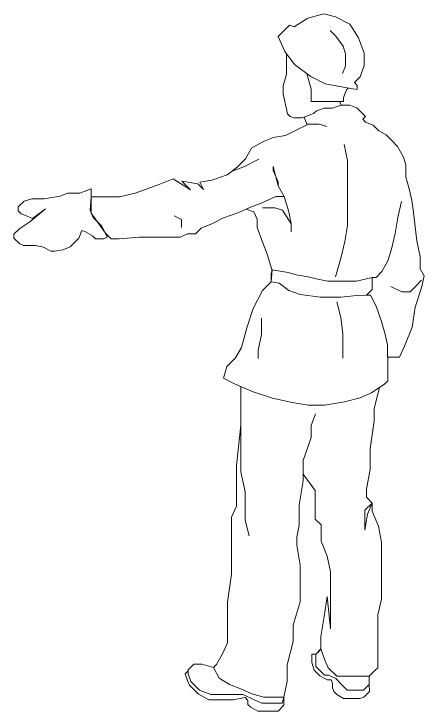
# Model space of a CAD drawing. Header units: millimetres. Extents: x -4334 to 3170, y -6252 to 3630.
# Drawn here: x -3557 to -2575, y -3833 to -2164 of the extents above; entities that cross this region are included whole.
import ezdxf

# ---------------------------------------------------------------- set-up
doc = ezdxf.new("R2010")
doc.units = ezdxf.units.MM
doc.linetypes.add('K5LT_THIN', pattern=[0])
doc.layers.get('0').update_dxf_attribs({"color": 250})

# ---------------------------------------------------------------- blocks, each defined once
blk = doc.blocks.new('U11')
at = {"color": 7, "linetype": 'K5LT_THIN', "lineweight": 18}
for p, q in [((4420.6, 2233.2), (4458.2, 2243.1)), ((4458.2, 2243.1), (4486.6, 2236.3)), ((4486.6, 2236.3), (4521.1, 2218.5)), ((4387.7, 2212.5), (4420.6, 2233.2)), ((4363, 2202.7), (4376.7, 2216.4)), ((4376.7, 2216.4), (4387.7, 2212.5)), ((4473.7, 2203.3), (4487.4, 2189.6)), ((4521.1, 2218.5), (4541.7, 2185.5)), ((4349.3, 2188.9), (4363, 2202.7)), ((4365.1, 2153.4), (4349.3, 2188.9)), ((4487.4, 2189.6), (4504.5, 2166)), ((4541.7, 2185.5), (4555.2, 2149)), ((4388.2, 2122.2), (4365.1, 2153.4)), ((4504.5, 2166), (4510.6, 2147.5)), ((4369.2, 2147.8), (4369.2, 2099.2)), ((4510.6, 2147.5), (4510.6, 2128.1)), ((4555.2, 2149), (4555.2, 2119.8)), ((4427.2, 2093.1), (4388.2, 2122.2)), ((4510.6, 2128.1), (4510.6, 2118.3)), ((4555.2, 2119.8), (4545.4, 2092.4)), ((4510.6, 2118.3), (4503.1, 2100.4)), ((4369.2, 2099.2), (4360.9, 2071.2)), ((4417.7, 2100.2), (4428, 2062.7)), ((4462, 2075.9), (4427.2, 2093.1)), ((4545.4, 2092.4), (4531.6, 2078.6)), ((4360.9, 2071.2), (4360.9, 2051.8)), ((4509.7, 2066.6), (4462, 2075.9)), ((4531.6, 2078.6), (4538.5, 2071.7)), ((4538.5, 2071.7), (4538.5, 2062)), ((4428, 2062.7), (4428, 2053)), ((4428, 2053), (4428, 2033.6)), ((4505.8, 2043.3), (4512.5, 2061.5)), ((4538.5, 2062), (4509.7, 2066.6)), ((4512.5, 2061.5), (4516.5, 2065.5)), ((4360.9, 2051.8), (4371.2, 2004.3)), ((4505.8, 2033.6), (4505.8, 2043.3)), ((4428, 2033.6), (4447.5, 2033.6)), ((4447.5, 2033.6), (4466.9, 2033.6)), ((4466.9, 2033.6), (4476.6, 2033.6)), ((4476.6, 2033.6), (4496.1, 2033.6)), ((4478.5, 2017.6), (4500.1, 2024.7)), ((4496.1, 2033.6), (4505.8, 2033.6)), ((4496.1, 2033.6), (4500.1, 2024.7)), ((4500.1, 2024.7), (4519.6, 2024.7)), ((4519.6, 2024.7), (4537.9, 2018.3)), ((4371.2, 2004.3), (4378, 1997.4)), ((4406.6, 1994), (4433.7, 2004.5)), ((4433.7, 2004.5), (4440.6, 2011.4)), ((4440.6, 2011.4), (4459.1, 2017.6)), ((4459.1, 2017.6), (4478.5, 2017.6)), ((4537.9, 2018.3), (4544.8, 2011.5)), ((4544.8, 2011.5), (4558.6, 1997.7)), ((4378, 1997.4), (4387.1, 1994)), ((4387.1, 1994), (4406.6, 1994)), ((4411.6, 1995.9), (4418.6, 1977.8)), ((4558.6, 1997.7), (4551.7, 1990.9)), ((4551.7, 1990.9), (4558.6, 1984)), ((4418.6, 1977.8), (4392.6, 1964.7)), ((4418.1, 1979.3), (4447.2, 1979.3)), ((4447.2, 1979.3), (4465.9, 1973.9)), ((4558.6, 1984), (4576.6, 1976.7)), ((4576.6, 1976.7), (4590.3, 1962.9)), ((4392.6, 1964.7), (4366.4, 1951.9)), ((4590.3, 1962.9), (4607.4, 1953.6)), ((4607.4, 1953.6), (4621.1, 1939.9)), ((4310.7, 1935.8), (4285.3, 1921.6)), ((4337.6, 1947), (4310.7, 1935.8)), ((4366.4, 1951.9), (4337.6, 1947)), ((4621.1, 1939.9), (4634.9, 1926.1)), ((4285.3, 1921.6), (4270.9, 1896.2)), ((4507.4, 1930.6), (4514.9, 1892.5)), ((4634.9, 1926.1), (4649, 1900.6)), ((4270.9, 1896.2), (4250.3, 1875.6)), ((4303.3, 1895.5), (4268.9, 1877.5)), ((4514.9, 1892.5), (4514.9, 1843.9)), ((4649, 1900.6), (4655.2, 1882.2)), ((4250.3, 1875.6), (4226.8, 1858.3)), ((4268.9, 1877.5), (4237.6, 1866.2)), ((4337, 1868), (4337, 1877.7)), ((4337, 1877.7), (4349, 1831.7)), ((4655.2, 1882.2), (4655.2, 1853)), ((4226.8, 1858.3), (4190.2, 1845.3)), ((4349, 1841.4), (4337, 1868)), ((4655.2, 1853), (4662.6, 1824.8)), ((4098.1, 1848.1), (4062.1, 1833.6)), ((4138.9, 1821.8), (4098.1, 1848.1)), ((4156.8, 1836.7), (4118.3, 1842.4)), ((4118.3, 1842.4), (4138.9, 1821.8)), ((4170.5, 1823), (4156.8, 1836.7)), ((4190.2, 1845.3), (4161.5, 1840.2)), ((4161.5, 1840.2), (4170.5, 1823)), ((4349, 1831.7), (4349, 1841.4)), ((4514.9, 1843.9), (4514.9, 1805)), ((3901.2, 1824.7), (3874, 1814.3)), ((3901.2, 1805.3), (3901.2, 1824.7)), ((4062.1, 1833.6), (4007.2, 1813.9)), ((4363.4, 1806.3), (4349, 1831.7)), ((4349, 1831.7), (4363.4, 1806.3)), ((4662.6, 1824.8), (4668.9, 1796.4)), ((3826.9, 1806.8), (3788.6, 1800.2)), ((3844.8, 1814.3), (3826.9, 1806.8)), ((3874, 1814.3), (3844.8, 1814.3)), ((3899, 1773.4), (3901.2, 1805.3)), ((3930.4, 1805.3), (3901.2, 1805.3)), ((3901.2, 1805.3), (3901.2, 1766.4)), ((3969.3, 1805.3), (3930.4, 1805.3)), ((4007.2, 1813.9), (3969.3, 1805.3)), ((4308.7, 1790.1), (4344, 1806.3)), ((4344, 1806.3), (4363.4, 1806.3)), ((4363.4, 1806.3), (4369.2, 1787.8)), ((4514.9, 1805), (4514.9, 1766.1)), ((3740.7, 1794.9), (3727, 1781.1)), ((3759.4, 1800.2), (3740.7, 1794.9)), ((3788.6, 1800.2), (3759.4, 1800.2)), ((4281.5, 1779.5), (4308.7, 1790.1)), ((4369.2, 1787.8), (4374.4, 1769)), ((4635.9, 1755.8), (4644.3, 1793.7)), ((4668.9, 1796.4), (4673.6, 1767.6)), ((3727, 1781.1), (3727, 1771.4)), ((3727, 1771.4), (3733.9, 1764.5)), ((3792.2, 1776.6), (3754.8, 1745.7)), ((3760.9, 1753.6), (3792.2, 1776.6)), ((3906.6, 1755.5), (3899, 1773.4)), ((4254.9, 1767.7), (4281.5, 1779.5)), ((4272.9, 1775.7), (4291.2, 1769.1)), ((4291.2, 1769.1), (4299.3, 1751.5)), ((4341, 1778.6), (4311.8, 1778.6)), ((4359.7, 1773.4), (4341, 1778.6)), ((4380.4, 1740.5), (4359.7, 1773.4)), ((4374.4, 1769), (4380.4, 1740.5)), ((3733.9, 1764.5), (3742.9, 1761)), ((3742.9, 1761), (3760.9, 1753.6)), ((3901.2, 1766.4), (3915.6, 1746.4)), ((3927.2, 1734.8), (3906.6, 1755.5)), ((4099.9, 1759.6), (4117.4, 1751.1)), ((4192.2, 1741.6), (4218.1, 1755.1)), ((4218.1, 1755.1), (4254.9, 1767.7)), ((4514.9, 1766.1), (4514.9, 1737)), ((4629.7, 1717.4), (4635.9, 1755.8)), ((4673.6, 1767.6), (4681.3, 1700)), ((3754.8, 1745.7), (3730.3, 1729.8)), ((3915.6, 1746.4), (3935.5, 1718.1)), ((4117.4, 1751.1), (4117.4, 1731.7)), ((4165.2, 1730.6), (4192.2, 1741.6)), ((4299.3, 1751.5), (4299.3, 1732)), ((4380.4, 1740.5), (4380.4, 1721.1)), ((4514.9, 1737), (4508.7, 1698.6)), ((3730.3, 1729.8), (3716.6, 1716.1)), ((3872.1, 1706.1), (3878.9, 1724.3)), ((3878.9, 1724.3), (3888.2, 1721.6)), ((3888.2, 1721.6), (3904.9, 1711.7)), ((3940.1, 1708.7), (3927.2, 1734.8)), ((4151.4, 1716.9), (4165.2, 1730.6)), ((4299.3, 1732), (4312.3, 1695.4)), ((3716.6, 1716.1), (3716.6, 1706.3)), ((3716.6, 1706.3), (3730.3, 1692.6)), ((3851.5, 1685.5), (3872.1, 1706.1)), ((3904.9, 1711.7), (3911.8, 1704.8)), ((3911.8, 1704.8), (3931.2, 1704.8)), ((3931.2, 1704.8), (3940.1, 1708.7)), ((3935.5, 1718.1), (3949.2, 1704.4)), ((3949.2, 1704.4), (3968.7, 1704.4)), ((3968.7, 1704.4), (4017, 1709)), ((4017, 1709), (4055.9, 1709)), ((4055.9, 1709), (4085.1, 1709)), ((4085.1, 1709), (4114.2, 1709)), ((4114.2, 1709), (4132, 1716.9)), ((4132, 1716.9), (4151.4, 1716.9)), ((4620.4, 1679.6), (4629.7, 1717.4)), ((3730.3, 1692.6), (3739.4, 1689.1)), ((3739.4, 1689.1), (3758.8, 1689.1)), ((3758.8, 1689.1), (3768.5, 1689.1)), ((3768.5, 1689.1), (3787.5, 1685)), ((3833.5, 1678.2), (3851.5, 1685.5)), ((4312.3, 1695.4), (4322.9, 1668.2)), ((4508.7, 1698.6), (4499.8, 1660.7)), ((4681.3, 1700), (4689, 1661.9)), ((3787.5, 1685), (3804.5, 1675.5)), ((3804.5, 1675.5), (3814.2, 1675.5)), ((3814.2, 1675.5), (3833.5, 1678.2)), ((4611.7, 1651.8), (4620.4, 1679.6)), ((4322.9, 1668.2), (4334.3, 1631)), ((4499.8, 1660.7), (4486.3, 1614)), ((4689, 1661.9), (4689, 1632.7)), ((4597.6, 1626.3), (4611.7, 1651.8)), ((4335.1, 1630.6), (4332.1, 1621.4)), ((4335.1, 1630.6), (4332.1, 1602)), ((4332.1, 1621.4), (4332.1, 1602)), ((4334.3, 1631), (4335.1, 1630.6)), ((4373.4, 1624), (4335.1, 1630.6)), ((4392, 1618.5), (4373.4, 1624)), ((4583.9, 1612.5), (4597.6, 1626.3)), ((4689, 1632.7), (4698.5, 1615.8)), ((4420.8, 1613.5), (4392, 1618.5)), ((4439.8, 1609.3), (4420.8, 1613.5)), ((4468.3, 1603.4), (4439.8, 1609.3)), ((4487.8, 1603.4), (4468.3, 1603.4)), ((4507.2, 1603.4), (4487.8, 1603.4)), ((4536.4, 1603.4), (4507.2, 1603.4)), ((4574.2, 1612.5), (4536.4, 1603.4)), ((4574.2, 1593.1), (4574.2, 1612.5)), ((4574.2, 1612.5), (4583.9, 1612.5)), ((4678.8, 1591.7), (4692.6, 1605.5)), ((4698.5, 1615.8), (4692.5, 1587.2)), ((4332.1, 1602), (4311.4, 1581.3)), ((4332.1, 1602), (4351.2, 1598.5)), ((4351.2, 1598.5), (4374.5, 1580.9)), ((4574.2, 1583.4), (4574.2, 1593.1)), ((4619.3, 1590.4), (4645.6, 1578)), ((4665.1, 1578), (4678.8, 1591.7)), ((4692.5, 1587.2), (4677.3, 1541.1)), ((4311.4, 1581.3), (4289.1, 1538.2)), ((4374.5, 1580.9), (4402.1, 1571.7)), ((4402.1, 1571.7), (4450.3, 1565.2)), ((4498.9, 1565.2), (4537.5, 1569.3)), ((4537.5, 1569.3), (4560.4, 1569.6)), ((4560.4, 1569.6), (4574.2, 1583.4)), ((4570.1, 1569.6), (4560.4, 1569.6)), ((4583.5, 1543.7), (4570.1, 1569.6)), ((4645.6, 1578), (4665.1, 1578)), ((4450.3, 1565.2), (4498.9, 1565.2)), ((4489.7, 1553.8), (4499.4, 1516.1)), ((4289.1, 1538.2), (4274.4, 1491.8)), ((4596.5, 1507.1), (4583.5, 1543.7)), ((4677.3, 1541.1), (4670.1, 1493)), ((4309.5, 1515), (4309.5, 1476.1)), ((4499.4, 1516.1), (4504.3, 1477.5)), ((4604.6, 1479.1), (4596.5, 1507.1)), ((4274.4, 1491.8), (4261.6, 1444.9)), ((4670.1, 1493), (4651.5, 1448.1)), ((4309.5, 1476.1), (4301.5, 1438)), ((4504.3, 1477.5), (4504.3, 1448.4)), ((4610.7, 1450.6), (4604.6, 1479.1)), ((4261.6, 1444.9), (4247.2, 1419.6)), ((4301.5, 1438), (4301.5, 1418.6)), ((4504.3, 1448.4), (4504.3, 1419.2)), ((4610.7, 1421.4), (4610.7, 1450.6)), ((4611.4, 1403.5), (4610.7, 1445.2)), ((4651.5, 1448.1), (4639.8, 1421.4)), ((4247.2, 1419.6), (4226.6, 1399)), ((4639.8, 1421.4), (4610.7, 1421.4)), ((4611.4, 1364.7), (4611.4, 1403.5)), ((4226.6, 1399), (4218.6, 1370.9)), ((4218.6, 1370.9), (4244.5, 1357.4)), ((4244.5, 1357.4), (4289.3, 1338.6)), ((4572.6, 1335.7), (4604.6, 1357.8)), ((4604.6, 1357.8), (4611.4, 1364.7)), ((4260, 1350.9), (4259.9, 1282.8)), ((4289.3, 1338.6), (4335.5, 1323.4)), ((4545.9, 1324), (4572.6, 1335.7)), ((4578.9, 1298.3), (4592, 1349.1)), ((4335.5, 1323.4), (4382.9, 1313)), ((4508.1, 1314.6), (4545.9, 1324)), ((4382.9, 1313), (4421.3, 1306.7)), ((4421.3, 1306.7), (4460.2, 1306.7)), ((4460.2, 1306.7), (4508.1, 1314.6)), ((4428.5, 1258.2), (4438.4, 1285.7)), ((4578.9, 1269.2), (4578.9, 1298.3)), ((4259.9, 1282.8), (4259.9, 1234.2)), ((4569.8, 1201.8), (4578.9, 1269.2)), ((4259.9, 1259), (4249.6, 1162.3)), ((4428.5, 1229.1), (4428.5, 1258.2)), ((4259.9, 1234.2), (4259.9, 1205.1)), ((4409.4, 1174), (4428.5, 1229.1)), ((4259.9, 1205.1), (4259.9, 1146.8)), ((4569.8, 1153.2), (4569.8, 1201.8)), ((4409.4, 1125.4), (4409.4, 1174)), ((4249.6, 1162.3), (4249.6, 1123.5)), ((4560.7, 1105.4), (4569.8, 1153.2)), ((4259.9, 1146.8), (4270.5, 1099.3)), ((4409.4, 1141.4), (4438, 1102)), ((4249.6, 1123.5), (4249.6, 1094.3)), ((4399.6, 1067.9), (4409.4, 1125.4)), ((4438, 1102), (4438, 1082.6)), ((4560.7, 1086), (4560.7, 1105.4)), ((4249.6, 1094.3), (4249.6, 1065.1)), ((4270.5, 1099.3), (4270.5, 1070.2)), ((4574.4, 1072.2), (4560.7, 1086)), ((4270.5, 1070.2), (4270.5, 1031.3)), ((4438, 1082.6), (4438, 1053.4)), ((4556.6, 1055.6), (4574.4, 1072.2)), ((4574.4, 1072.2), (4563.2, 1045.3)), ((4574.4, 1052.8), (4574.4, 1072.2)), ((4249.6, 1065.1), (4237.8, 1038.5)), ((4399.6, 1019.3), (4399.6, 1067.9)), ((4438, 1053.4), (4438, 1034)), ((4556.6, 1007), (4556.6, 1055.6)), ((4589.1, 1016.8), (4574.4, 1052.8)), ((4237.8, 1038.5), (4237.8, 1009.3)), ((4563.2, 1045.3), (4556.6, 1007)), ((4270.5, 1031.3), (4279.5, 993.5)), ((4393.7, 990.7), (4399.6, 1019.3)), ((4438, 1034), (4451.8, 1020.3)), ((4451.8, 1020.3), (4451.8, 981.4)), ((4237.8, 1009.3), (4237.8, 980.1)), ((4596.4, 978.6), (4589.1, 1016.8)), ((4393.7, 971.3), (4393.7, 990.7)), ((4237.8, 980.1), (4237.8, 931.5)), ((4401.7, 923.3), (4393.7, 971.3)), ((4451.8, 981.4), (4466.7, 945.5)), ((4596.4, 930), (4596.4, 978.6)), ((4466.7, 945.5), (4474.2, 907.3)), ((4237.8, 931.5), (4237.8, 902.4)), ((4401.7, 874.7), (4401.7, 923.3)), ((4596.4, 891.1), (4596.4, 930)), ((4237.8, 902.4), (4227.8, 835.1)), ((4474.2, 907.3), (4474.2, 878.2)), ((4596.4, 842.5), (4596.4, 891.1)), ((4401.7, 835.9), (4401.7, 874.7)), ((4474.2, 878.2), (4474.2, 839.3)), ((4227.8, 835.1), (4227.8, 796.2)), ((4385.2, 779.9), (4401.7, 835.9)), ((4466.9, 848.7), (4459.5, 800.6)), ((4474.2, 771.2), (4466.9, 848.7)), ((4474.2, 839.3), (4474.2, 790.7)), ((4587.9, 804.6), (4596.4, 842.5)), ((4587.9, 775.4), (4587.9, 804.6)), ((4227.8, 796.2), (4227.8, 737.9)), ((4459.5, 800.6), (4451.5, 752.7)), ((4474.2, 790.7), (4474.2, 771.2)), ((4385.2, 741), (4385.2, 779.9)), ((4587.9, 726.8), (4587.9, 775.4)), ((4451.5, 752.7), (4451.5, 723.5)), ((4227.8, 737.9), (4215.9, 711.3)), ((4370.5, 684.6), (4385.2, 741)), ((4451.5, 723.5), (4439.3, 710.2)), ((4446.2, 717.1), (4451.5, 723.5)), ((4451.5, 723.5), (4461.1, 696)), ((4587.9, 678.2), (4587.9, 726.8)), ((4215.9, 711.3), (4201.5, 685.9)), ((4439.3, 710.2), (4429.6, 710.2)), ((4429.6, 710.2), (4429.6, 690.8)), ((4439.3, 710.2), (4446.2, 717.1)), ((4439.3, 690.8), (4439.3, 710.2)), ((4147.1, 686.8), (4133.4, 673.1)), ((4166.6, 686.8), (4147.1, 686.8)), ((4194.7, 679), (4166.6, 686.8)), ((4201.5, 685.9), (4194.7, 679)), ((4370.5, 645.7), (4370.5, 684.6)), ((4429.6, 690.8), (4435.5, 672.2)), ((4439.3, 681), (4439.3, 690.8)), ((4461.1, 696), (4468.9, 678.2)), ((4126.8, 663.5), (4133.7, 670.4)), ((4133.4, 673.1), (4133.4, 663.4)), ((4194.7, 679), (4207.6, 652.9)), ((4435.5, 672.2), (4449.2, 658.5)), ((4446.2, 674.2), (4439.3, 681)), ((4459.9, 660.4), (4446.2, 674.2)), ((4468.9, 678.2), (4489.5, 657.6)), ((4567.3, 657.6), (4581, 671.3)), ((4581, 671.3), (4587.9, 678.2)), ((4132.8, 645), (4126.8, 663.5)), ((4133.4, 663.4), (4140.1, 645.1)), ((4207.6, 652.9), (4232.5, 637.7)), ((4449.2, 658.5), (4466.4, 649.3)), ((4469.7, 660.4), (4459.9, 660.4)), ((4487.1, 651.9), (4469.7, 660.4)), ((4500.9, 638.2), (4487.1, 651.9)), ((4489.5, 657.6), (4499.2, 657.6)), ((4499.2, 657.6), (4538.1, 657.6)), ((4538.1, 657.6), (4567.3, 657.6)), ((4567.3, 657.6), (4567.3, 638.2)), ((4137.2, 636.4), (4132.8, 645)), ((4157.9, 615.8), (4137.2, 636.4)), ((4140.1, 645.1), (4160.8, 624.5)), ((4232.5, 637.7), (4259.9, 627.6)), ((4363.1, 607.6), (4370.5, 645.7)), ((4466.4, 649.3), (4476.1, 649.3)), ((4476.1, 649.3), (4479.1, 640)), ((4479.1, 640), (4479.1, 630.3)), ((4514.6, 624.4), (4500.9, 638.2)), ((4567.3, 638.2), (4553.5, 624.4)), ((4567.7, 621), (4567.3, 638.2)), ((4160.8, 624.5), (4187.9, 613.9)), ((4259.9, 627.6), (4286.5, 615.7)), ((4479.1, 630.3), (4482.5, 621.2)), ((4482.5, 621.2), (4489.4, 614.3)), ((4534.1, 624.4), (4514.6, 624.4)), ((4553.5, 624.4), (4534.1, 624.4)), ((4554, 607.2), (4567.7, 621)), ((4183, 600.9), (4157.9, 615.8)), ((4212.1, 600.9), (4183, 600.9)), ((4187.9, 613.9), (4226.8, 613.9)), ((4241.3, 600.9), (4212.1, 600.9)), ((4226.8, 613.9), (4246.2, 613.9)), ((4269.8, 606.9), (4241.3, 600.9)), ((4246.2, 613.9), (4265.7, 613.9)), ((4265.7, 613.9), (4292, 601.3)), ((4276.7, 600), (4269.8, 606.9)), ((4286.5, 615.7), (4314.5, 607.6)), ((4292, 601.3), (4309.8, 593.6)), ((4314.5, 607.6), (4343.7, 607.6)), ((4343.7, 607.6), (4363.1, 607.6)), ((4358.4, 593.6), (4363.1, 607.6)), ((4363.1, 607.6), (4363.1, 588.1)), ((4489.4, 614.3), (4505.9, 604.1)), ((4505.9, 604.1), (4525.4, 604.1)), ((4525.4, 604.1), (4544.8, 604.1)), ((4544.8, 604.1), (4554, 607.2)), ((4276.7, 590.3), (4276.7, 600)), ((4283.6, 583.5), (4276.7, 590.3)), ((4309.8, 593.6), (4329.2, 593.6)), ((4329.2, 593.6), (4358.4, 593.6)), ((4363.1, 588.1), (4349.4, 574.4)), ((4300.8, 574.4), (4283.6, 583.5)), ((4329.9, 574.4), (4300.8, 574.4)), ((4349.4, 574.4), (4329.9, 574.4))]:
    blk.add_line(p, q, dxfattribs=at)

msp = doc.modelspace()

# ---------------------------------------------------------------- block references
at = {"color": 7}
msp.add_blockref('U11', (-7273.8, -4407.4), dxfattribs=at)

doc.saveas('drawing.dxf')
